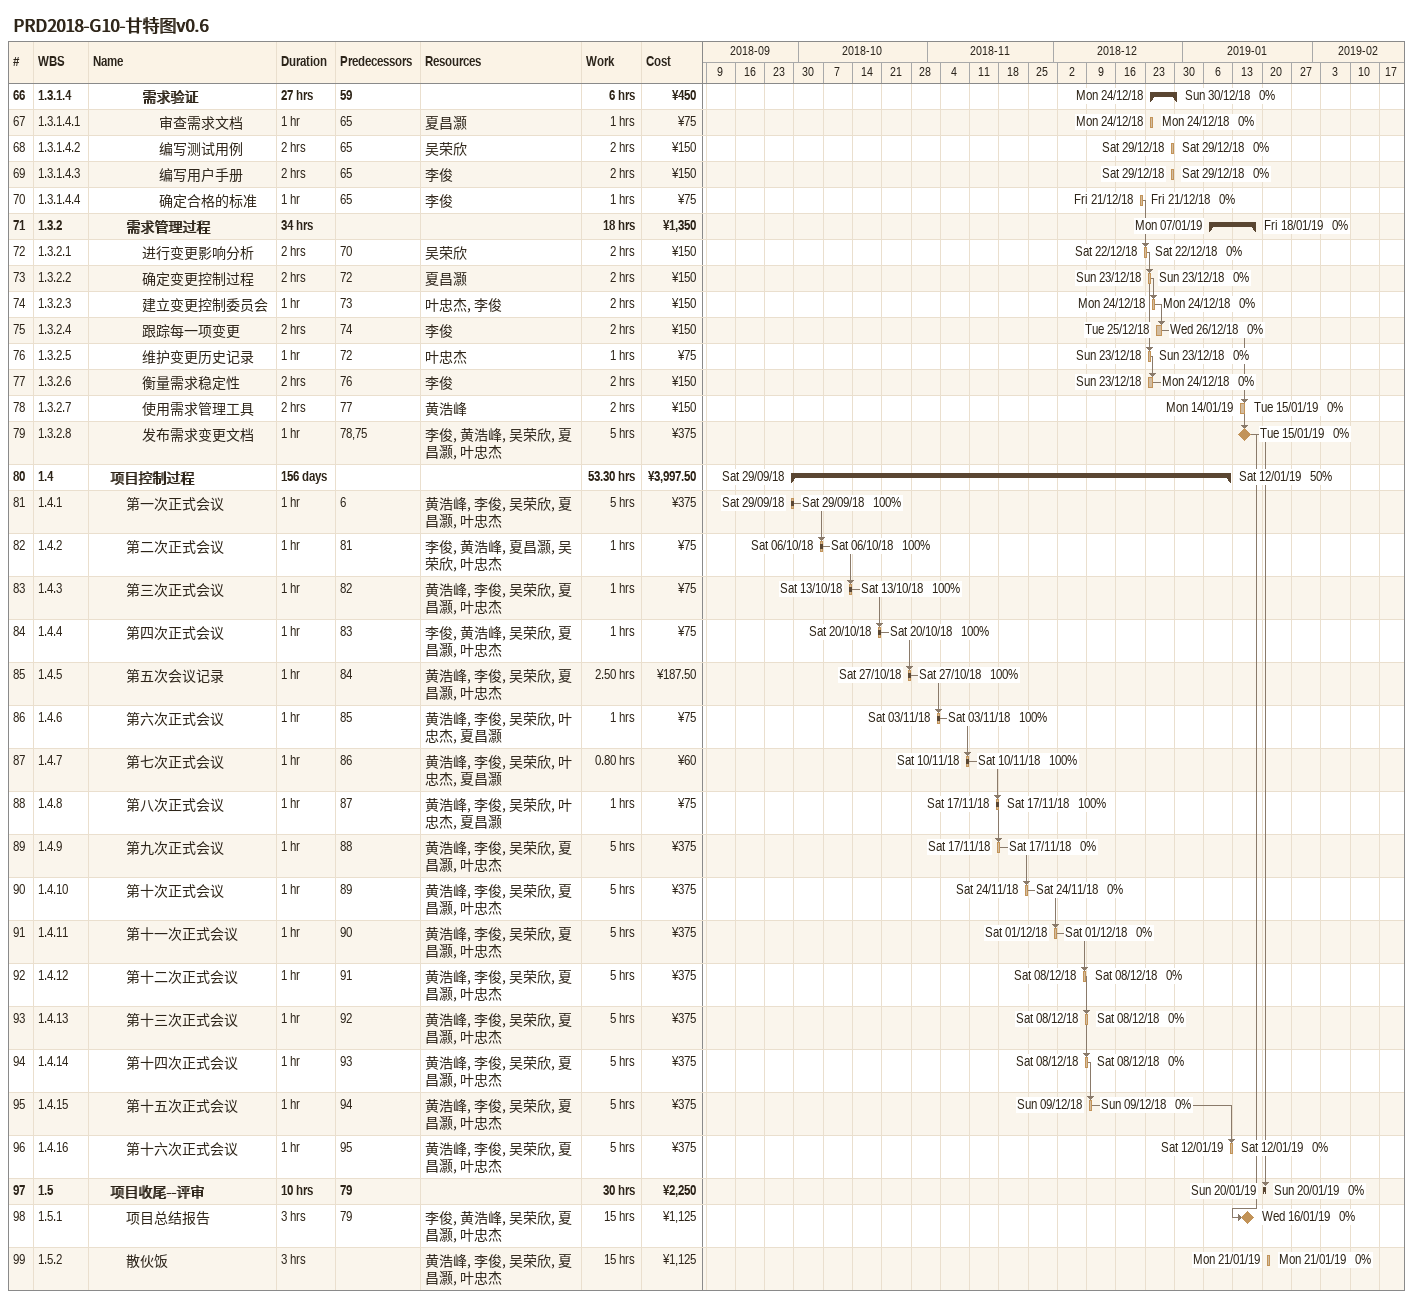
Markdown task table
PRD2018-G10-甘特图v0.6

| ID | WBS | Task | Duration | Start | Finish | Predecessors | Resources | % complete | Work (h) | Cost (¥) |
|---|---|---|---|---|---|---|---|---|---|---|
| 66 | 1.3.1.4 | **需求验证** | 27h | 2018-12-24 | 2018-12-30 | 59 |  | 0 | 6 | 450 |
| 67 | 1.3.1.4.1 | 审查需求文档 | 1h | 2018-12-24 | 2018-12-24 | 65 | 夏昌灏 | 0 | 1 | 75 |
| 68 | 1.3.1.4.2 | 编写测试用例 | 2h | 2018-12-29 | 2018-12-29 | 65 | 吴荣欣 | 0 | 2 | 150 |
| 69 | 1.3.1.4.3 | 编写用户手册 | 2h | 2018-12-29 | 2018-12-29 | 65 | 李俊 | 0 | 2 | 150 |
| 70 | 1.3.1.4.4 | 确定合格的标准 | 1h | 2018-12-21 | 2018-12-21 | 65 | 李俊 | 0 | 1 | 75 |
| 71 | 1.3.2 | **需求管理过程** | 34h | 2019-01-07 | 2019-01-18 |  |  | 0 | 18 | 1350 |
| 72 | 1.3.2.1 | 进行变更影响分析 | 2h | 2018-12-22 | 2018-12-22 | 70 | 吴荣欣 | 0 | 2 | 150 |
| 73 | 1.3.2.2 | 确定变更控制过程 | 2h | 2018-12-23 | 2018-12-23 | 72 | 夏昌灏 | 0 | 2 | 150 |
| 74 | 1.3.2.3 | 建立变更控制委员会 | 1h | 2018-12-24 | 2018-12-24 | 73 | 叶忠杰, 李俊 | 0 | 2 | 150 |
| 75 | 1.3.2.4 | 跟踪每一项变更 | 2h | 2018-12-25 | 2018-12-26 | 74 | 李俊 | 0 | 2 | 150 |
| 76 | 1.3.2.5 | 维护变更历史记录 | 1h | 2018-12-23 | 2018-12-23 | 72 | 叶忠杰 | 0 | 1 | 75 |
| 77 | 1.3.2.6 | 衡量需求稳定性 | 2h | 2018-12-23 | 2018-12-24 | 76 | 李俊 | 0 | 2 | 150 |
| 78 | 1.3.2.7 | 使用需求管理工具 | 2h | 2019-01-14 | 2019-01-15 | 77 | 黄浩峰 | 0 | 2 | 150 |
| 79 | 1.3.2.8 | 发布需求变更文档 | 1h | 2019-01-15 | 2019-01-15 | 78, 75 | 李俊, 黄浩峰, 吴荣欣, 夏昌灏, 叶忠杰 | 0 | 5 | 375 |
| 80 | 1.4 | **项目控制过程** | 156d | 2018-09-29 | 2019-01-12 |  |  | 50 | 53.30 | 3997.50 |
| 81 | 1.4.1 | 第一次正式会议 | 1h | 2018-09-29 | 2018-09-29 | 6 | 黄浩峰, 李俊, 吴荣欣, 夏昌灏, 叶忠杰 | 100 | 5 | 375 |
| 82 | 1.4.2 | 第二次正式会议 | 1h | 2018-10-06 | 2018-10-06 | 81 | 李俊, 黄浩峰, 夏昌灏, 吴荣欣, 叶忠杰 | 100 | 1 | 75 |
| 83 | 1.4.3 | 第三次正式会议 | 1h | 2018-10-13 | 2018-10-13 | 82 | 黄浩峰, 李俊, 吴荣欣, 夏昌灏, 叶忠杰 | 100 | 1 | 75 |
| 84 | 1.4.4 | 第四次正式会议 | 1h | 2018-10-20 | 2018-10-20 | 83 | 李俊, 黄浩峰, 吴荣欣, 夏昌灏, 叶忠杰 | 100 | 1 | 75 |
| 85 | 1.4.5 | 第五次会议记录 | 1h | 2018-10-27 | 2018-10-27 | 84 | 黄浩峰, 李俊, 吴荣欣, 夏昌灏, 叶忠杰 | 100 | 2.50 | 187.50 |
| 86 | 1.4.6 | 第六次正式会议 | 1h | 2018-11-03 | 2018-11-03 | 85 | 黄浩峰, 李俊, 吴荣欣, 叶忠杰, 夏昌灏 | 100 | 1 | 75 |
| 87 | 1.4.7 | 第七次正式会议 | 1h | 2018-11-10 | 2018-11-10 | 86 | 黄浩峰, 李俊, 吴荣欣, 叶忠杰, 夏昌灏 | 100 | 0.80 | 60 |
| 88 | 1.4.8 | 第八次正式会议 | 1h | 2018-11-17 | 2018-11-17 | 87 | 黄浩峰, 李俊, 吴荣欣, 叶忠杰, 夏昌灏 | 100 | 1 | 75 |
| 89 | 1.4.9 | 第九次正式会议 | 1h | 2018-11-17 | 2018-11-17 | 88 | 黄浩峰, 李俊, 吴荣欣, 夏昌灏, 叶忠杰 | 0 | 5 | 375 |
| 90 | 1.4.10 | 第十次正式会议 | 1h | 2018-11-24 | 2018-11-24 | 89 | 黄浩峰, 李俊, 吴荣欣, 夏昌灏, 叶忠杰 | 0 | 5 | 375 |
| 91 | 1.4.11 | 第十一次正式会议 | 1h | 2018-12-01 | 2018-12-01 | 90 | 黄浩峰, 李俊, 吴荣欣, 夏昌灏, 叶忠杰 | 0 | 5 | 375 |
| 92 | 1.4.12 | 第十二次正式会议 | 1h | 2018-12-08 | 2018-12-08 | 91 | 黄浩峰, 李俊, 吴荣欣, 夏昌灏, 叶忠杰 | 0 | 5 | 375 |
| 93 | 1.4.13 | 第十三次正式会议 | 1h | 2018-12-08 | 2018-12-08 | 92 | 黄浩峰, 李俊, 吴荣欣, 夏昌灏, 叶忠杰 | 0 | 5 | 375 |
| 94 | 1.4.14 | 第十四次正式会议 | 1h | 2018-12-08 | 2018-12-08 | 93 | 黄浩峰, 李俊, 吴荣欣, 夏昌灏, 叶忠杰 | 0 | 5 | 375 |
| 95 | 1.4.15 | 第十五次正式会议 | 1h | 2018-12-09 | 2018-12-09 | 94 | 黄浩峰, 李俊, 吴荣欣, 夏昌灏, 叶忠杰 | 0 | 5 | 375 |
| 96 | 1.4.16 | 第十六次正式会议 | 1h | 2019-01-12 | 2019-01-12 | 95 | 黄浩峰, 李俊, 吴荣欣, 夏昌灏, 叶忠杰 | 0 | 5 | 375 |
| 97 | 1.5 | **项目收尾--评审** | 10h | 2019-01-20 | 2019-01-20 | 79 |  | 0 | 30 | 2250 |
| 98 | 1.5.1 | 项目总结报告 | 3h | 2019-01-16 | 2019-01-16 | 79 | 李俊, 黄浩峰, 吴荣欣, 夏昌灏, 叶忠杰 | 0 | 15 | 1125 |
| 99 | 1.5.2 | 散伙饭 | 3h | 2019-01-21 | 2019-01-21 |  | 黄浩峰, 李俊, 吴荣欣, 夏昌灏, 叶忠杰 | 0 | 15 | 1125 |
